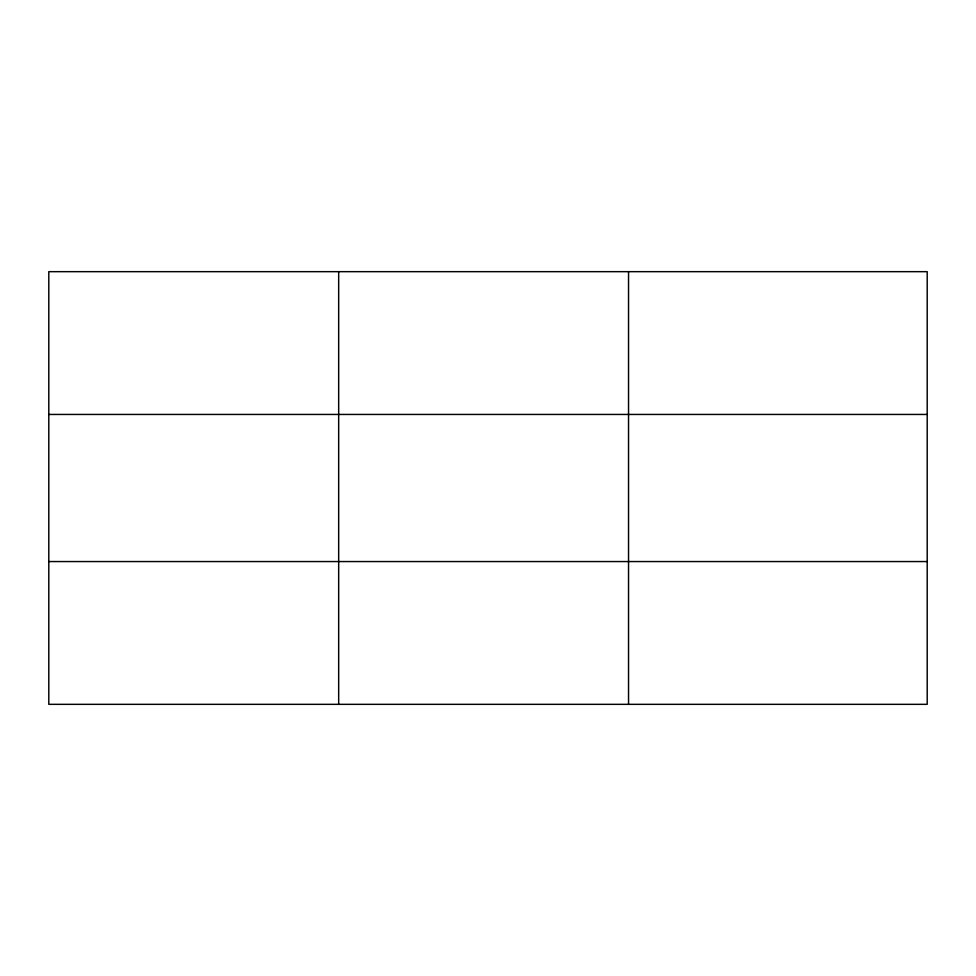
<?xml version="1.0" encoding="UTF-8"?>
<svg xmlns="http://www.w3.org/2000/svg" width="976" height="976" viewBox="0 0 976 976"><rect width="100%" height="100%" fill="white"/><g stroke="black" fill="none" stroke-linecap="round" stroke-linejoin="round"><path stroke-width="1.46" d="M338.672 271.67L338.672 704.33M628.544 271.67L628.544 704.33M927.2 414.446L927.2 271.67L48.8 271.67L48.8 704.33L927.2 704.33L927.2 414.446L48.8 414.446M48.8 561.554L927.2 561.554"/></g></svg>
